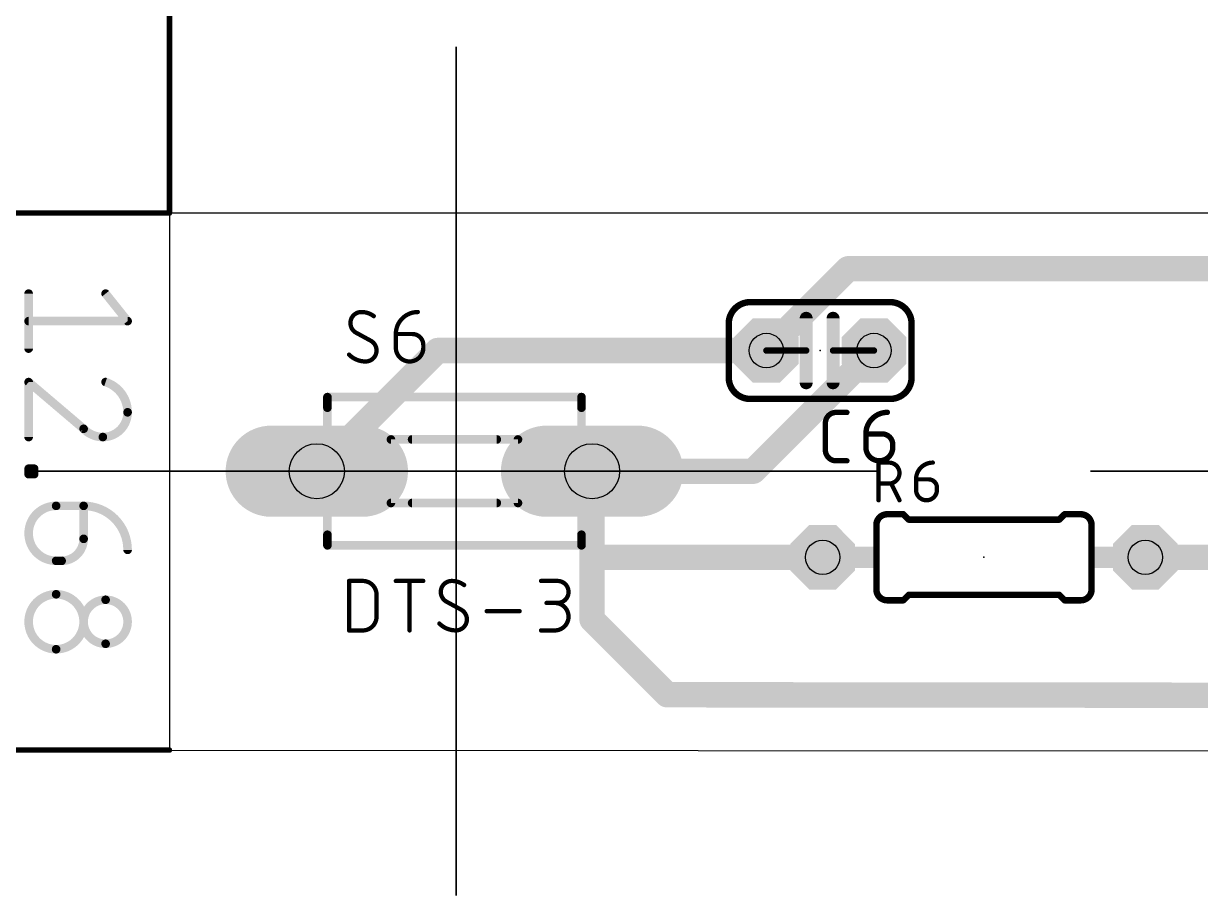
# Model space of a CAD drawing. Header units: millimetres. Extents: x -1276 to 1832, y -1676 to -667.
# Drawn here: x -886.92 to -859.13, y -735.73 to -715.15 of the extents above; entities that cross this region are included whole.
import ezdxf

# ---------------------------------------------------------------- set-up
doc = ezdxf.new("R2010")
doc.units = ezdxf.units.MM
doc.header["$MEASUREMENT"] = 0
for name, color, linetype in [('1', 12, 'Continuous'), ('16', 132, 'Continuous'), ('17', 110, 'Continuous'), ('20', 31, 'Continuous'), ('21', 253, 'Continuous'), ('23', 53, 'Continuous'), ('25', 253, 'Continuous'), ('27', 253, 'Continuous'), ('29', 253, 'Continuous'), ('30', 253, 'Continuous'), ('44', 253, 'Continuous'), ('51', 253, 'Continuous'), ('box', 6, 'Continuous')]:
    doc.layers.add(name, color=color, linetype=linetype)

# ---------------------------------------------------------------- blocks, each defined once
blk = doc.blocks.new('OCTAGONP')
at = {"const_width": 0.5}
blk.add_lwpolyline([(-0.25, -0.1036), (-0.25, 0.1036), (-0.1036, 0.25), (0.1036, 0.25), (0.25, 0.1036), (0.25, -0.1036), (0.1036, -0.25), (-0.1036, -0.25), (-0.25, -0.1036), (-0.25, 0.1036)], dxfattribs=at)
blk = doc.blocks.new('RECT')
blk.add_solid([(-0.5, -0.5), (0.5, -0.5), (-0.5, 0.5), (0.5, 0.5)])
blk = doc.blocks.new('LONGP100')
at = {"const_width": 1}
blk.add_lwpolyline([(-0.5, 0), (0.5, 0)], dxfattribs=at)
at = {"const_width": 0.5}
for points in [[(-0.5, 0.25, 1), (-0.5, -0.25)], [(0.5, -0.25, 1), (0.5, 0.25)]]:
    blk.add_lwpolyline(points, format="xyb", dxfattribs=at)

msp = doc.modelspace()

# ---------------------------------------------------------------- linework, layer by layer
at = {"layer": '1'}
for points, const_width in [([(-883.47347, -719.62072), (-883.47347, -702.93872)], 0.13), ([(-883.47347, -719.62072), (-889.61447, -719.62072)], 0.13), ([(-886.79787, -721.52352), (-886.79787, -722.82172)], 0.2032), ([(-884.98037, -721.52352), (-884.46107, -722.17262)], 0.2032), ([(-884.46107, -722.17262), (-886.79787, -722.17262)], 0.2032), ([(-885.49967, -724.71492), (-886.79787, -723.61142)], 0.2032), ([(-886.79787, -723.61142), (-886.79787, -724.90962)], 0.2032), ([(-886.79787, -725.65712), (-886.66807, -725.65712)], 0.2032), ([(-886.79787, -725.78692), (-886.79787, -725.65712)], 0.2032), ([(-886.66807, -725.65712), (-886.66807, -725.78692)], 0.2032), ([(-886.66807, -725.78692), (-886.79787, -725.78692)], 0.2032), ([(-886.14877, -726.53442), (-885.49967, -726.53442)], 0.2032), ([(-885.49967, -726.53442), (-885.49967, -727.31332)], 0.2032), ([(-886.01897, -727.83262), (-886.14877, -727.83262)], 0.2032), ([(-883.47347, -732.30072), (-889.61447, -732.30072)], 0.13)]:
    msp.add_lwpolyline(points, dxfattribs=dict(at, const_width=const_width))
for points, const_width in [([(-883.50597, -719.62072, 1), (-883.44097, -719.62072)], 0.065), ([(-883.47347, -719.65322, 1), (-883.47347, -719.58822)], 0.065), ([(-886.74707, -721.52352, 1), (-886.84867, -721.52352)], 0.1016), ([(-884.94067, -721.49182, 1), (-885.02007, -721.55522)], 0.1016), ([(-886.79787, -722.12182, 1), (-886.79787, -722.22342)], 0.1016), ([(-884.50077, -722.20432, 1), (-884.42137, -722.14092)], 0.1016), ([(-884.46107, -722.22342, 1), (-884.46107, -722.12182)], 0.1016), ([(-886.84867, -722.82172, 1), (-886.74707, -722.82172)], 0.1016), ([(-886.74707, -723.61142, 1), (-886.84867, -723.61142)], 0.1016), ([(-886.76497, -723.57272, 1), (-886.83077, -723.65012)], 0.1016), ([(-884.46107, -724.32542, 0.3252), (-884.98037, -723.61142)], 0.2032), ([(-884.96467, -723.56302, 1), (-884.99597, -723.65972)], 0.1016), ([(-885.04527, -724.90962, 0.4142), (-884.46107, -724.32542)], 0.2032), ([(-884.41027, -724.32542, 1), (-884.51187, -724.32542)], 0.1016), ([(-884.51187, -724.32542, 1), (-884.41027, -724.32542)], 0.1016), ([(-885.46287, -724.67982, 1), (-885.53647, -724.74992)], 0.1016), ([(-885.49967, -724.71492, 0.2053), (-885.04527, -724.90962)], 0.2032), ([(-885.53257, -724.75362, 1), (-885.46677, -724.67622)], 0.1016), ([(-885.04527, -724.85882, 1), (-885.04527, -724.96042)], 0.1016), ([(-885.04527, -724.96042, 1), (-885.04527, -724.85882)], 0.1016), ([(-886.84867, -724.90962, 1), (-886.74707, -724.90962)], 0.1016), ([(-886.79787, -725.60632, 1), (-886.79787, -725.70792)], 0.1016), ([(-886.74707, -725.65712, 1), (-886.84867, -725.65712)], 0.1016), ([(-886.61727, -725.65712, 1), (-886.71887, -725.65712)], 0.1016), ([(-886.66807, -725.70792, 1), (-886.66807, -725.60632)], 0.1016), ([(-886.79787, -725.73612, 1), (-886.79787, -725.83772)], 0.1016), ([(-886.84867, -725.78692, 1), (-886.74707, -725.78692)], 0.1016), ([(-886.71887, -725.78692, 1), (-886.61727, -725.78692)], 0.1016), ([(-886.66807, -725.83772, 1), (-886.66807, -725.73612)], 0.1016), ([(-886.14877, -726.53442, 1), (-886.14877, -727.83262)], 0.2032), ([(-886.14877, -726.48362, 1), (-886.14877, -726.58522)], 0.1016), ([(-886.14877, -726.58522, 1), (-886.14877, -726.48362)], 0.1016), ([(-885.44887, -726.53442, 1), (-885.55047, -726.53442)], 0.1016), ([(-884.46107, -727.57302, 0.4142), (-885.49967, -726.53442)], 0.2032), ([(-885.49967, -726.48362, 1), (-885.49967, -726.58522)], 0.1016), ([(-885.49967, -726.58522, 1), (-885.49967, -726.48362)], 0.1016), ([(-886.01897, -727.83262, 0.4142), (-885.49967, -727.31332)], 0.2032), ([(-885.44887, -727.31332, 1), (-885.55047, -727.31332)], 0.1016), ([(-885.55047, -727.31332, 1), (-885.44887, -727.31332)], 0.1016), ([(-884.51187, -727.57302, 1), (-884.41027, -727.57302)], 0.1016), ([(-886.14877, -727.78182, 1), (-886.14877, -727.88342)], 0.1016), ([(-886.14877, -727.88342, 1), (-886.14877, -727.78182)], 0.1016), ([(-886.01897, -727.78182, 1), (-886.01897, -727.88342)], 0.1016), ([(-886.01897, -727.88342, 1), (-886.01897, -727.78182)], 0.1016), ([(-886.14877, -728.62232, 1), (-886.14877, -729.92052)], 0.2032), ([(-886.14877, -729.92052, 1), (-886.14877, -728.62232)], 0.2032), ([(-886.14877, -728.57152, 1), (-886.14877, -728.67312)], 0.1016), ([(-886.14877, -728.67312, 1), (-886.14877, -728.57152)], 0.1016), ([(-884.98037, -728.75212, 1), (-884.98037, -729.79072)], 0.2032), ([(-884.98037, -729.79072, 1), (-884.98037, -728.75212)], 0.2032), ([(-884.98037, -728.70132, 1), (-884.98037, -728.80292)], 0.1016), ([(-884.98037, -728.80292, 1), (-884.98037, -728.70132)], 0.1016), ([(-886.14877, -729.86972, 1), (-886.14877, -729.97132)], 0.1016), ([(-886.14877, -729.97132, 1), (-886.14877, -729.86972)], 0.1016), ([(-884.98037, -729.73992, 1), (-884.98037, -729.84152)], 0.1016), ([(-884.98037, -729.84152, 1), (-884.98037, -729.73992)], 0.1016), ([(-883.47347, -732.33322, 1), (-883.47347, -732.26822)], 0.065)]:
    msp.add_lwpolyline(points, format="xyb", dxfattribs=dict(at, const_width=const_width))
at = {"layer": '16', "const_width": 0.6}
for points in [[(-869.37647, -722.86682), (-867.44637, -720.93672)], [(-867.44637, -720.93672), (-854.64447, -720.93672)], [(-877.14257, -722.86682), (-879.99247, -725.71672)], [(-869.37647, -722.86682), (-877.14257, -722.86682)], [(-866.83647, -722.86682), (-869.68637, -725.71672)], [(-873.49247, -725.71672), (-873.49247, -727.74872)], [(-869.68637, -725.71672), (-873.49247, -725.71672)], [(-873.49247, -727.74872), (-873.49247, -729.22072)], [(-868.04807, -727.74872), (-873.49247, -727.74872)], [(-860.42807, -727.74872), (-846.44147, -727.74872)], [(-873.49247, -729.22072), (-871.71807, -730.99512)], [(-871.71807, -730.99512), (-808.60187, -731.05072)]]:
    msp.add_lwpolyline(points, dxfattribs=at)
at = {"layer": '16', "const_width": 0.3}
for points in [[(-867.44637, -720.78672, 1), (-867.44637, -721.08672)], [(-867.34027, -721.04282, 1), (-867.55247, -720.83062)], [(-877.14257, -722.71682, 1), (-877.14257, -723.01682)], [(-877.03647, -722.97292, 1), (-877.24867, -722.76072)], [(-869.37647, -723.01682, 1), (-869.37647, -722.71682)], [(-866.73037, -722.97292, 1), (-866.94257, -722.76072)], [(-869.48257, -722.76072, 1), (-869.27037, -722.97292)], [(-880.09857, -725.61062, 1), (-879.88637, -725.82282)], [(-873.34247, -725.71672, 1), (-873.64247, -725.71672)], [(-873.49247, -725.56672, 1), (-873.49247, -725.86672)], [(-869.79247, -725.61062, 1), (-869.58027, -725.82282)], [(-869.68637, -725.86672, 1), (-869.68637, -725.56672)], [(-873.34247, -727.74872, 1), (-873.64247, -727.74872)], [(-873.49247, -727.59872, 1), (-873.49247, -727.89872)], [(-873.64247, -727.74872, 1), (-873.34247, -727.74872)], [(-868.04807, -727.89872, 1), (-868.04807, -727.59872)], [(-860.42807, -727.59872, 1), (-860.42807, -727.89872)], [(-873.38637, -729.11462, 1), (-873.59857, -729.32682)], [(-873.64247, -729.22072, 1), (-873.34247, -729.22072)], [(-871.71797, -730.84512, 1), (-871.71827, -731.14512)], [(-871.82417, -731.10112, 1), (-871.61207, -730.88902)]]:
    msp.add_lwpolyline(points, format="xyb", dxfattribs=at)
at = {"layer": '20'}
for p, q in [((-883.47347, -719.62072), (-883.47347, -732.30072)), ((-739.40447, -719.62072), (-883.47347, -719.62072)), ((-883.47347, -732.30072), (-739.40447, -732.42772))]:
    msp.add_line(p, q, dxfattribs=at)
at = {"layer": '21'}
for points, const_width in [([(-869.75747, -721.72382, 0.4142), (-870.26547, -722.23182)], 0.1524), ([(-869.75747, -721.68572, 1), (-869.75747, -721.76192)], 0.0762), ([(-869.75747, -721.76192, 1), (-869.75747, -721.68572)], 0.0762), ([(-865.94747, -722.23182, 0.4142), (-866.45547, -721.72382)], 0.1524), ([(-866.45547, -721.68572, 1), (-866.45547, -721.76192)], 0.0762), ([(-866.45547, -721.76192, 1), (-866.45547, -721.68572)], 0.0762), ([(-868.36047, -722.10482, 1), (-868.51287, -722.10482)], 0.1524), ([(-867.72547, -722.10482, 1), (-867.87787, -722.10482)], 0.1524), ([(-870.22737, -722.23182, 1), (-870.30357, -722.23182)], 0.0762), ([(-870.30357, -722.23182, 1), (-870.22737, -722.23182)], 0.0762), ([(-865.90937, -722.23182, 1), (-865.98557, -722.23182)], 0.0762), ([(-865.98557, -722.23182, 1), (-865.90937, -722.23182)], 0.0762), ([(-870.26547, -723.50182, 0.4142), (-869.75747, -724.00982)], 0.1524), ([(-870.22737, -723.50182, 1), (-870.30357, -723.50182)], 0.0762), ([(-866.45547, -724.00982, 0.4142), (-865.94747, -723.50182)], 0.1524), ([(-865.90937, -723.50182, 1), (-865.98557, -723.50182)], 0.0762), ([(-870.30357, -723.50182, 1), (-870.22737, -723.50182)], 0.0762), ([(-868.51287, -723.62882, 1), (-868.36047, -723.62882)], 0.1524), ([(-867.87787, -723.62882, 1), (-867.72547, -723.62882)], 0.1524), ([(-865.98557, -723.50182, 1), (-865.90937, -723.50182)], 0.0762), ([(-879.69167, -723.96672, 1), (-879.79327, -723.96672)], 0.1016), ([(-879.74247, -723.91592, 1), (-879.74247, -724.01752)], 0.1016), ([(-873.69167, -723.96672, 1), (-873.79327, -723.96672)], 0.1016), ([(-873.74247, -724.01752, 1), (-873.74247, -723.91592)], 0.1016), ([(-869.75747, -723.97172, 1), (-869.75747, -724.04792)], 0.0762), ([(-869.75747, -724.04792, 1), (-869.75747, -723.97172)], 0.0762), ([(-866.45547, -723.97172, 1), (-866.45547, -724.04792)], 0.0762), ([(-866.45547, -724.04792, 1), (-866.45547, -723.97172)], 0.0762), ([(-879.79327, -724.21672, 1), (-879.69167, -724.21672)], 0.1016), ([(-873.79327, -724.21672, 1), (-873.69167, -724.21672)], 0.1016), ([(-877.74247, -724.91592, 1), (-877.74247, -725.01752)], 0.1016), ([(-875.74247, -725.01752, 1), (-875.74247, -724.91592)], 0.1016), ([(-877.74247, -726.41592, 1), (-877.74247, -726.51752)], 0.1016), ([(-875.74247, -726.51752, 1), (-875.74247, -726.41592)], 0.1016), ([(-866.52407, -726.73272, 0.4142), (-866.77807, -726.98672)], 0.1524), ([(-866.52407, -726.69462, 1), (-866.52407, -726.77082)], 0.0762), ([(-866.52407, -726.77082, 1), (-866.52407, -726.69462)], 0.0762), ([(-866.11617, -726.70582, 1), (-866.16997, -726.75962)], 0.0762), ([(-866.14307, -726.77082, 1), (-866.14307, -726.69462)], 0.0762), ([(-862.33307, -726.69462, 1), (-862.33307, -726.77082)], 0.0762), ([(-862.30617, -726.75962, 1), (-862.35997, -726.70582)], 0.0762), ([(-861.69807, -726.98672, 0.4142), (-861.95207, -726.73272)], 0.1524), ([(-861.95207, -726.69462, 1), (-861.95207, -726.77082)], 0.0762), ([(-861.95207, -726.77082, 1), (-861.95207, -726.69462)], 0.0762), ([(-866.73997, -726.98672, 1), (-866.81617, -726.98672)], 0.0762), ([(-866.81617, -726.98672, 1), (-866.73997, -726.98672)], 0.0762), ([(-866.01607, -726.82162, 1), (-866.01607, -726.89782)], 0.0762), ([(-866.04297, -726.88662, 1), (-865.98917, -726.83282)], 0.0762), ([(-862.48697, -726.83282, 1), (-862.43317, -726.88662)], 0.0762), ([(-862.46007, -726.89782, 1), (-862.46007, -726.82162)], 0.0762), ([(-861.65997, -726.98672, 1), (-861.73617, -726.98672)], 0.0762), ([(-861.73617, -726.98672, 1), (-861.65997, -726.98672)], 0.0762), ([(-879.69167, -727.21672, 1), (-879.79327, -727.21672)], 0.1016), ([(-873.69167, -727.21672, 1), (-873.79327, -727.21672)], 0.1016), ([(-879.74247, -727.41592, 1), (-879.74247, -727.51752)], 0.1016), ([(-879.79327, -727.46672, 1), (-879.69167, -727.46672)], 0.1016), ([(-873.79327, -727.46672, 1), (-873.69167, -727.46672)], 0.1016), ([(-873.74247, -727.51752, 1), (-873.74247, -727.41592)], 0.1016), ([(-866.77807, -728.51072, 0.4142), (-866.52407, -728.76472)], 0.1524), ([(-866.73997, -728.51072, 1), (-866.81617, -728.51072)], 0.0762), ([(-861.95207, -728.76472, 0.4142), (-861.69807, -728.51072)], 0.1524), ([(-861.65997, -728.51072, 1), (-861.73617, -728.51072)], 0.0762), ([(-866.81617, -728.51072, 1), (-866.73997, -728.51072)], 0.0762), ([(-866.52407, -728.72662, 1), (-866.52407, -728.80282)], 0.0762), ([(-866.52407, -728.80282, 1), (-866.52407, -728.72662)], 0.0762), ([(-866.16997, -728.73782, 1), (-866.11617, -728.79162)], 0.0762), ([(-866.14307, -728.80282, 1), (-866.14307, -728.72662)], 0.0762), ([(-866.01607, -728.59962, 1), (-866.01607, -728.67582)], 0.0762), ([(-865.98917, -728.66462, 1), (-866.04297, -728.61082)], 0.0762), ([(-862.43317, -728.61082, 1), (-862.48697, -728.66462)], 0.0762), ([(-862.46007, -728.67582, 1), (-862.46007, -728.59962)], 0.0762), ([(-862.33307, -728.72662, 1), (-862.33307, -728.80282)], 0.0762), ([(-862.35997, -728.79162, 1), (-862.30617, -728.73782)], 0.0762), ([(-861.95207, -728.72662, 1), (-861.95207, -728.80282)], 0.0762), ([(-861.95207, -728.80282, 1), (-861.95207, -728.72662)], 0.0762), ([(-861.73617, -728.51072, 1), (-861.65997, -728.51072)], 0.0762)]:
    msp.add_lwpolyline(points, format="xyb", dxfattribs=dict(at, const_width=const_width))
for points, const_width in [([(-869.75747, -721.72382), (-866.45547, -721.72382)], 0.1524), ([(-868.43667, -723.62882), (-868.43667, -722.10482)], 0.3048), ([(-867.80167, -723.62882), (-867.80167, -722.10482)], 0.3048), ([(-870.26547, -722.23182), (-870.26547, -723.50182)], 0.1524), ([(-865.94747, -722.23182), (-865.94747, -723.50182)], 0.1524), ([(-879.74247, -723.96672), (-879.74247, -724.21672)], 0.2032), ([(-879.74247, -723.96672), (-873.74247, -723.96672)], 0.2032), ([(-873.74247, -723.96672), (-873.74247, -724.21672)], 0.2032), ([(-869.75747, -724.00982), (-866.45547, -724.00982)], 0.1524), ([(-877.74247, -724.96672), (-875.74247, -724.96672)], 0.2032), ([(-877.74247, -726.46672), (-875.74247, -726.46672)], 0.2032), ([(-866.52407, -726.73272), (-866.14307, -726.73272)], 0.1524), ([(-866.01607, -726.85972), (-866.14307, -726.73272)], 0.1524), ([(-862.46007, -726.85972), (-862.33307, -726.73272)], 0.1524), ([(-861.95207, -726.73272), (-862.33307, -726.73272)], 0.1524), ([(-866.77807, -728.51072), (-866.77807, -726.98672)], 0.1524), ([(-862.46007, -726.85972), (-866.01607, -726.85972)], 0.1524), ([(-861.69807, -728.51072), (-861.69807, -726.98672)], 0.1524), ([(-879.74247, -727.46672), (-879.74247, -727.21672)], 0.2032), ([(-873.74247, -727.21672), (-873.74247, -727.46672)], 0.2032), ([(-873.74247, -727.46672), (-879.74247, -727.46672)], 0.2032), ([(-866.52407, -728.76472), (-866.14307, -728.76472)], 0.1524), ([(-866.01607, -728.63772), (-866.14307, -728.76472)], 0.1524), ([(-862.46007, -728.63772), (-866.01607, -728.63772)], 0.1524), ([(-862.46007, -728.63772), (-862.33307, -728.76472)], 0.1524), ([(-861.95207, -728.76472), (-862.33307, -728.76472)], 0.1524)]:
    msp.add_lwpolyline(points, dxfattribs=dict(at, const_width=const_width))
at = {"layer": '23'}
for p in [(-868.10647, -722.86682), (-876.74247, -725.71672), (-864.23807, -727.74872)]:
    msp.add_point(p, dxfattribs=at)
at = {"layer": '25'}
for points, const_width in [([(-878.93957, -721.95752, 0.4142), (-879.19917, -722.21712)], 0.1016), ([(-878.64747, -722.05492, 0.1623), (-878.93957, -721.95752)], 0.1016), ([(-878.93957, -721.93212, 1), (-878.93957, -721.98292)], 0.0508), ([(-878.93957, -721.98292, 1), (-878.93957, -721.93212)], 0.0508), ([(-878.66267, -722.07522, 1), (-878.63227, -722.03452)], 0.0508), ([(-877.60747, -721.95752, 0.4142), (-878.12677, -722.47682)], 0.1016), ([(-877.60747, -721.98292, 1), (-877.60747, -721.93212)], 0.0508), ([(-879.19917, -722.21712, 0.2656), (-879.06937, -722.44432)], 0.1016), ([(-879.17377, -722.21712, 1), (-879.22457, -722.21712)], 0.0508), ([(-879.22457, -722.21712, 1), (-879.17377, -722.21712)], 0.0508), ([(-879.05727, -722.42202, 1), (-879.08157, -722.46662)], 0.0508), ([(-879.08227, -722.46622, 1), (-879.05647, -722.42252)], 0.0508), ([(-878.69947, -722.61722, 1), (-878.72527, -722.66102)], 0.0508), ([(-878.58257, -722.86632, 0.2656), (-878.71237, -722.63912)], 0.1016), ([(-878.72457, -722.66142, 1), (-878.70017, -722.61682)], 0.0508), ([(-878.12677, -722.45142, 1), (-878.12677, -722.50222)], 0.0508), ([(-878.10137, -722.47682, 1), (-878.15217, -722.47682)], 0.0508), ([(-878.15217, -722.47682, 1), (-878.10137, -722.47682)], 0.0508), ([(-877.47767, -722.73642, 0.4142), (-877.73727, -722.47682)], 0.1016), ([(-877.73727, -722.45142, 1), (-877.73727, -722.50222)], 0.0508), ([(-877.73727, -722.50222, 1), (-877.73727, -722.45142)], 0.0508), ([(-878.84217, -723.12592, 0.4142), (-878.58257, -722.86632)], 0.1016), ([(-878.55717, -722.86632, 1), (-878.60797, -722.86632)], 0.0508), ([(-878.60797, -722.86632, 1), (-878.55717, -722.86632)], 0.0508), ([(-878.12677, -722.80132, 1), (-877.47767, -722.80132)], 0.1016), ([(-878.10137, -722.80132, 1), (-878.15217, -722.80132)], 0.0508), ([(-878.15217, -722.80132, 1), (-878.10137, -722.80132)], 0.0508), ([(-877.45227, -722.73642, 1), (-877.50307, -722.73642)], 0.0508), ([(-877.50307, -722.73642, 1), (-877.45227, -722.73642)], 0.0508), ([(-877.45227, -722.80132, 1), (-877.50307, -722.80132)], 0.0508), ([(-877.50307, -722.80132, 1), (-877.45227, -722.80132)], 0.0508), ([(-879.23167, -722.96362, 0.2), (-878.84217, -723.12592)], 0.1016), ([(-879.21367, -722.94572, 1), (-879.24967, -722.98152)], 0.0508), ([(-878.84217, -723.10052, 1), (-878.84217, -723.15132)], 0.0508), ([(-878.84217, -723.15132, 1), (-878.84217, -723.10052)], 0.0508), ([(-867.72917, -724.32732, 0.4142), (-867.98317, -724.58132)], 0.127), ([(-867.72917, -724.29562, 1), (-867.72917, -724.35912)], 0.0635), ([(-867.72917, -724.35912, 1), (-867.72917, -724.29562)], 0.0635), ([(-867.47517, -724.35912, 1), (-867.47517, -724.29562)], 0.0635), ([(-866.51897, -724.32732, 0.4142), (-867.02697, -724.83532)], 0.127), ([(-866.51897, -724.35912, 1), (-866.51897, -724.29562)], 0.0635), ([(-867.95147, -724.58132, 1), (-868.01497, -724.58132)], 0.0635), ([(-868.01497, -724.58132, 1), (-867.95147, -724.58132)], 0.0635), ([(-867.02697, -724.80352, 1), (-867.02697, -724.86712)], 0.0635), ([(-866.99527, -724.83532, 1), (-867.05867, -724.83532)], 0.0635), ([(-867.05867, -724.83532, 1), (-866.99527, -724.83532)], 0.0635), ([(-866.64597, -724.80352, 1), (-866.64597, -724.86712)], 0.0635), ([(-866.39197, -725.08932, 0.4142), (-866.64597, -724.83532)], 0.127), ([(-866.64597, -724.86712, 1), (-866.64597, -724.80352)], 0.0635), ([(-867.02697, -725.15282, 1), (-866.39197, -725.15282)], 0.127), ([(-866.99527, -725.15282, 1), (-867.05867, -725.15282)], 0.0635), ([(-866.36017, -725.08932, 1), (-866.42367, -725.08932)], 0.0635), ([(-866.42367, -725.08932, 1), (-866.36017, -725.08932)], 0.0635), ([(-866.36017, -725.15282, 1), (-866.42367, -725.15282)], 0.0635), ([(-867.95147, -725.21632, 1), (-868.01497, -725.21632)], 0.0635), ([(-868.01497, -725.21632, 1), (-867.95147, -725.21632)], 0.0635), ([(-867.98317, -725.21632, 0.4142), (-867.72917, -725.47032)], 0.127), ([(-867.05867, -725.15282, 1), (-866.99527, -725.15282)], 0.0635), ([(-866.42367, -725.15282, 1), (-866.36017, -725.15282)], 0.0635), ([(-867.72917, -725.43862, 1), (-867.72917, -725.50212)], 0.0635), ([(-867.72917, -725.50212, 1), (-867.72917, -725.43862)], 0.0635), ([(-867.47517, -725.50212, 1), (-867.47517, -725.43862)], 0.0635), ([(-866.70187, -725.51352, 1), (-866.75267, -725.51352)], 0.0508), ([(-866.72727, -725.48812, 1), (-866.72727, -725.53892)], 0.0508), ([(-866.48037, -726.00742, 1), (-866.48037, -725.51352)], 0.1016), ([(-866.48037, -725.48812, 1), (-866.48037, -725.53892)], 0.0508), ([(-866.48037, -725.53892, 1), (-866.48037, -725.48812)], 0.0508), ([(-865.44717, -725.51352, 0.4142), (-865.84227, -725.90862)], 0.1016), ([(-865.44717, -725.53892, 1), (-865.44717, -725.48812)], 0.0508), ([(-865.84227, -725.88322, 1), (-865.84227, -725.93402)], 0.0508), ([(-865.81687, -725.90862, 1), (-865.86767, -725.90862)], 0.0508), ([(-865.86767, -725.90862, 1), (-865.81687, -725.90862)], 0.0508), ([(-865.34837, -726.10622, 0.4142), (-865.54597, -725.90862)], 0.1016), ([(-865.54597, -725.88322, 1), (-865.54597, -725.93402)], 0.0508), ([(-865.54597, -725.93402, 1), (-865.54597, -725.88322)], 0.0508), ([(-866.72727, -725.98202, 1), (-866.72727, -726.03282)], 0.0508), ([(-866.48037, -725.98202, 1), (-866.48037, -726.03282)], 0.0508), ([(-866.48037, -726.03282, 1), (-866.48037, -725.98202)], 0.0508), ([(-866.40827, -725.99602, 1), (-866.45367, -726.01872)], 0.0508), ([(-865.84227, -726.15562, 1), (-865.34837, -726.15562)], 0.1016), ([(-865.81687, -726.15562, 1), (-865.86767, -726.15562)], 0.0508), ([(-865.86767, -726.15562, 1), (-865.81687, -726.15562)], 0.0508), ([(-865.32297, -726.10622, 1), (-865.37377, -726.10622)], 0.0508), ([(-865.37377, -726.10622, 1), (-865.32297, -726.10622)], 0.0508), ([(-865.32297, -726.15562, 1), (-865.37377, -726.15562)], 0.0508), ([(-865.37377, -726.15562, 1), (-865.32297, -726.15562)], 0.0508), ([(-866.75267, -726.40252, 1), (-866.70187, -726.40252)], 0.0508), ([(-866.25607, -726.41392, 1), (-866.21067, -726.39112)], 0.0508)]:
    msp.add_lwpolyline(points, format="xyb", dxfattribs=dict(at, const_width=const_width))
for points, const_width in [([(-878.71237, -722.63912), (-879.06937, -722.44432)], 0.1016), ([(-878.12677, -722.47682), (-877.73727, -722.47682)], 0.1016), ([(-878.12677, -722.80132), (-878.12677, -722.47682)], 0.1016), ([(-877.47767, -722.73642), (-877.47767, -722.80132)], 0.1016), ([(-867.72917, -724.32732), (-867.47517, -724.32732)], 0.127), ([(-867.98317, -725.21632), (-867.98317, -724.58132)], 0.127), ([(-867.02697, -724.83532), (-866.64597, -724.83532)], 0.127), ([(-867.02697, -725.15282), (-867.02697, -724.83532)], 0.127), ([(-866.39197, -725.08932), (-866.39197, -725.15282)], 0.127), ([(-867.47517, -725.47032), (-867.72917, -725.47032)], 0.127), ([(-866.72727, -726.40252), (-866.72727, -725.51352)], 0.1016), ([(-866.72727, -725.51352), (-866.48037, -725.51352)], 0.1016), ([(-865.84227, -725.90862), (-865.54597, -725.90862)], 0.1016), ([(-865.84227, -726.15562), (-865.84227, -725.90862)], 0.1016), ([(-866.48037, -726.00742), (-866.72727, -726.00742)], 0.1016), ([(-866.23337, -726.40252), (-866.43097, -726.00742)], 0.1016), ([(-865.34837, -726.10622), (-865.34837, -726.15562)], 0.1016)]:
    msp.add_lwpolyline(points, dxfattribs=dict(at, const_width=const_width))
at = {"layer": '27', "const_width": 0.1016}
for points in [[(-879.23167, -729.47592), (-879.23167, -728.30752)], [(-879.23167, -728.30752), (-878.90707, -728.30752)], [(-878.12677, -728.30752), (-877.47767, -728.30752)], [(-877.80217, -729.47592), (-877.80217, -728.30752)], [(-874.69777, -728.30752), (-874.30827, -728.30752)], [(-878.58257, -728.63212), (-878.58257, -729.15132)], [(-876.57877, -728.98912), (-876.93577, -728.79432)], [(-875.98187, -729.02152), (-875.20297, -729.02152)], [(-874.30827, -728.82682), (-874.56797, -728.82682)], [(-878.90707, -729.47592), (-879.23167, -729.47592)], [(-874.69777, -729.47592), (-874.37327, -729.47592)]]:
    msp.add_lwpolyline(points, dxfattribs=at)
at = {"layer": '27'}
for points, const_width in [([(-879.20627, -728.30752, 1), (-879.25707, -728.30752)], 0.0508), ([(-879.23167, -728.28212, 1), (-879.23167, -728.33292)], 0.0508), ([(-878.58257, -728.63212, 0.4142), (-878.90707, -728.30752)], 0.1016), ([(-878.90707, -728.28212, 1), (-878.90707, -728.33292)], 0.0508), ([(-878.90707, -728.33292, 1), (-878.90707, -728.28212)], 0.0508), ([(-878.12677, -728.28212, 1), (-878.12677, -728.33292)], 0.0508), ([(-877.77677, -728.30752, 1), (-877.82767, -728.30752)], 0.0508), ([(-877.47767, -728.33292, 1), (-877.47767, -728.28212)], 0.0508), ([(-876.80597, -728.30752, 0.4142), (-877.06567, -728.56712)], 0.1016), ([(-876.51387, -728.40492, 0.1623), (-876.80597, -728.30752)], 0.1016), ([(-876.80597, -728.28212, 1), (-876.80597, -728.33292)], 0.0508), ([(-876.80597, -728.33292, 1), (-876.80597, -728.28212)], 0.0508), ([(-876.52907, -728.42522, 1), (-876.49867, -728.38452)], 0.0508), ([(-874.69777, -728.28212, 1), (-874.69777, -728.33292)], 0.0508), ([(-874.30827, -728.82682, 1), (-874.30827, -728.30752)], 0.1016), ([(-874.30827, -728.28212, 1), (-874.30827, -728.33292)], 0.0508), ([(-874.30827, -728.33292, 1), (-874.30827, -728.28212)], 0.0508), ([(-878.55717, -728.63212, 1), (-878.60797, -728.63212)], 0.0508), ([(-878.60797, -728.63212, 1), (-878.55717, -728.63212)], 0.0508), ([(-877.06567, -728.56712, 0.2656), (-876.93577, -728.79432)], 0.1016), ([(-877.04027, -728.56712, 1), (-877.09107, -728.56712)], 0.0508), ([(-877.09107, -728.56712, 1), (-877.04027, -728.56712)], 0.0508), ([(-876.92367, -728.77202, 1), (-876.94797, -728.81662)], 0.0508), ([(-876.94867, -728.81622, 1), (-876.92287, -728.77252)], 0.0508), ([(-876.56587, -728.96722, 1), (-876.59167, -729.01102)], 0.0508), ([(-876.44897, -729.21632, 0.2656), (-876.57877, -728.98912)], 0.1016), ([(-876.59097, -729.01142, 1), (-876.56667, -728.96682)], 0.0508), ([(-875.98187, -728.99612, 1), (-875.98187, -729.04692)], 0.0508), ([(-875.20297, -729.04692, 1), (-875.20297, -728.99612)], 0.0508), ([(-874.56797, -728.80142, 1), (-874.56797, -728.85222)], 0.0508), ([(-874.37327, -729.47592, 1), (-874.37327, -728.82682)], 0.1016), ([(-874.37327, -728.80142, 1), (-874.37327, -728.85222)], 0.0508), ([(-874.30827, -728.80142, 1), (-874.30827, -728.85222)], 0.0508), ([(-874.30827, -728.85222, 1), (-874.30827, -728.80142)], 0.0508), ([(-878.90707, -729.47592, 0.4142), (-878.58257, -729.15132)], 0.1016), ([(-878.55717, -729.15132, 1), (-878.60797, -729.15132)], 0.0508), ([(-878.60797, -729.15132, 1), (-878.55717, -729.15132)], 0.0508), ([(-877.09807, -729.31362, 0.2), (-876.70857, -729.47592)], 0.1016), ([(-877.08007, -729.29572, 1), (-877.11607, -729.33152)], 0.0508), ([(-876.70857, -729.47592, 0.4142), (-876.44897, -729.21632)], 0.1016), ([(-876.42357, -729.21632, 1), (-876.47437, -729.21632)], 0.0508), ([(-876.47437, -729.21632, 1), (-876.42357, -729.21632)], 0.0508), ([(-879.23167, -729.45052, 1), (-879.23167, -729.50132)], 0.0508), ([(-879.25707, -729.47592, 1), (-879.20627, -729.47592)], 0.0508), ([(-878.90707, -729.45052, 1), (-878.90707, -729.50132)], 0.0508), ([(-878.90707, -729.50132, 1), (-878.90707, -729.45052)], 0.0508), ([(-877.82767, -729.47592, 1), (-877.77677, -729.47592)], 0.0508), ([(-876.70857, -729.45052, 1), (-876.70857, -729.50132)], 0.0508), ([(-876.70857, -729.50132, 1), (-876.70857, -729.45052)], 0.0508), ([(-874.69777, -729.45052, 1), (-874.69777, -729.50132)], 0.0508), ([(-874.37327, -729.45052, 1), (-874.37327, -729.50132)], 0.0508), ([(-874.37327, -729.50132, 1), (-874.37327, -729.45052)], 0.0508)]:
    msp.add_lwpolyline(points, format="xyb", dxfattribs=dict(at, const_width=const_width))
at = {"layer": '44'}
for centre, radius in [((-869.37647, -722.86682), 0.4064), ((-866.83647, -722.86682), 0.4064), ((-879.99247, -725.71672), 0.65), ((-873.49247, -725.71672), 0.65), ((-868.04807, -727.74872), 0.4064), ((-860.42807, -727.74872), 0.4064)]:
    msp.add_circle(centre, radius, dxfattribs=at)
at = {"layer": '51'}
for points, const_width in [([(-869.37647, -722.86682), (-868.43667, -722.86682)], 0.1524), ([(-866.83647, -722.86682), (-867.80167, -722.86682)], 0.1524), ([(-879.74247, -723.96672), (-873.74247, -723.96672)], 0.2032), ([(-879.74247, -727.46672), (-879.74247, -723.96672)], 0.2032), ([(-873.74247, -723.96672), (-873.74247, -727.46672)], 0.2032), ([(-878.24247, -724.96672), (-875.24247, -724.96672)], 0.2032), ([(-878.24247, -726.46672), (-878.24247, -724.96672)], 0.2032), ([(-875.24247, -724.96672), (-875.24247, -726.46672)], 0.2032), ([(-875.24247, -726.46672), (-878.24247, -726.46672)], 0.2032), ([(-873.74247, -727.46672), (-879.74247, -727.46672)], 0.2032), ([(-868.04807, -727.74872), (-867.15907, -727.74872)], 0.508), ([(-860.42807, -727.74872), (-861.31707, -727.74872)], 0.508)]:
    msp.add_lwpolyline(points, dxfattribs=dict(at, const_width=const_width))
for points, const_width in [([(-869.37647, -722.82872, 1), (-869.37647, -722.90492)], 0.0762), ([(-868.43667, -722.90492, 1), (-868.43667, -722.82872)], 0.0762), ([(-867.80167, -722.82872, 1), (-867.80167, -722.90492)], 0.0762), ([(-866.83647, -722.90492, 1), (-866.83647, -722.82872)], 0.0762), ([(-879.74247, -723.91592, 1), (-879.74247, -724.01752)], 0.1016), ([(-879.69167, -723.96672, 1), (-879.79327, -723.96672)], 0.1016), ([(-873.69167, -723.96672, 1), (-873.79327, -723.96672)], 0.1016), ([(-873.74247, -724.01752, 1), (-873.74247, -723.91592)], 0.1016), ([(-878.24247, -724.91592, 1), (-878.24247, -725.01752)], 0.1016), ([(-878.19167, -724.96672, 1), (-878.29327, -724.96672)], 0.1016), ([(-875.19167, -724.96672, 1), (-875.29327, -724.96672)], 0.1016), ([(-875.24247, -725.01752, 1), (-875.24247, -724.91592)], 0.1016), ([(-878.24247, -726.41592, 1), (-878.24247, -726.51752)], 0.1016), ([(-878.29327, -726.46672, 1), (-878.19167, -726.46672)], 0.1016), ([(-875.29327, -726.46672, 1), (-875.19167, -726.46672)], 0.1016), ([(-875.24247, -726.51752, 1), (-875.24247, -726.41592)], 0.1016), ([(-879.74247, -727.41592, 1), (-879.74247, -727.51752)], 0.1016), ([(-879.79327, -727.46672, 1), (-879.69167, -727.46672)], 0.1016), ([(-873.79327, -727.46672, 1), (-873.69167, -727.46672)], 0.1016), ([(-873.74247, -727.51752, 1), (-873.74247, -727.41592)], 0.1016), ([(-868.04807, -727.62172, 1), (-868.04807, -727.87572)], 0.254), ([(-867.15907, -727.87572, 1), (-867.15907, -727.62172)], 0.254), ([(-861.31707, -727.62172, 1), (-861.31707, -727.87572)], 0.254), ([(-860.42807, -727.87572, 1), (-860.42807, -727.62172)], 0.254)]:
    msp.add_lwpolyline(points, format="xyb", dxfattribs=dict(at, const_width=const_width))
at = {"layer": 'box', "lineweight": 35}
for points in [[(-876.70431, -715.69869), (-876.70431, -735.73416)], [(-886.72204, -725.71643), (-866.68657, -725.71643)], [(-861.72204, -725.71643), (-841.68657, -725.71643)]]:
    msp.add_lwpolyline(points, dxfattribs=at)

# ---------------------------------------------------------------- block references
at = {"layer": '17', "xscale": 1.3208, "yscale": 1.3208, "rotation": 180}
for p in [(-869.37647, -722.86682), (-869.37647, -722.86682), (-866.83647, -722.86682), (-866.83647, -722.86682)]:
    msp.add_blockref('OCTAGONP', p, dxfattribs=at)
at = {"layer": '17'}
for name, p, xscale, yscale in [('LONGP100', (-879.99247, -725.71672), 1.95, 1.95), ('LONGP100', (-879.99247, -725.71672), 1.95, 1.95), ('LONGP100', (-873.49247, -725.71672), 1.95, 1.95), ('LONGP100', (-873.49247, -725.71672), 1.95, 1.95), ('OCTAGONP', (-868.04807, -727.74872), 1.3208, 1.3208), ('OCTAGONP', (-868.04807, -727.74872), 1.3208, 1.3208), ('OCTAGONP', (-860.42807, -727.74872), 1.3208, 1.3208), ('OCTAGONP', (-860.42807, -727.74872), 1.3208, 1.3208)]:
    msp.add_blockref(name, p, dxfattribs=dict(at, xscale=xscale, yscale=yscale))
at = {"layer": '21', "xscale": 0.381, "yscale": 0.508}
for p in [(-866.96857, -727.74872), (-861.50757, -727.74872)]:
    msp.add_blockref('RECT', p, dxfattribs=at)
at = {"layer": '29', "xscale": 1.524, "yscale": 1.524, "rotation": 180}
for p in [(-869.37647, -722.86682), (-866.83647, -722.86682)]:
    msp.add_blockref('OCTAGONP', p, dxfattribs=at)
at = {"layer": '29'}
for name, p, xscale, yscale in [('LONGP100', (-879.99247, -725.71672), 2.1532, 2.1532), ('LONGP100', (-873.49247, -725.71672), 2.1532, 2.1532), ('OCTAGONP', (-868.04807, -727.74872), 1.524, 1.524), ('OCTAGONP', (-860.42807, -727.74872), 1.524, 1.524)]:
    msp.add_blockref(name, p, dxfattribs=dict(at, xscale=xscale, yscale=yscale))
at = {"layer": '30', "xscale": 1.524, "yscale": 1.524, "rotation": 180}
for p in [(-869.37647, -722.86682), (-866.83647, -722.86682)]:
    msp.add_blockref('OCTAGONP', p, dxfattribs=at)
at = {"layer": '30'}
for name, p, xscale, yscale in [('LONGP100', (-879.99247, -725.71672), 2.1532, 2.1532), ('LONGP100', (-873.49247, -725.71672), 2.1532, 2.1532), ('OCTAGONP', (-868.04807, -727.74872), 1.524, 1.524), ('OCTAGONP', (-860.42807, -727.74872), 1.524, 1.524)]:
    msp.add_blockref(name, p, dxfattribs=dict(at, xscale=xscale, yscale=yscale))

doc.saveas('drawing.dxf')
